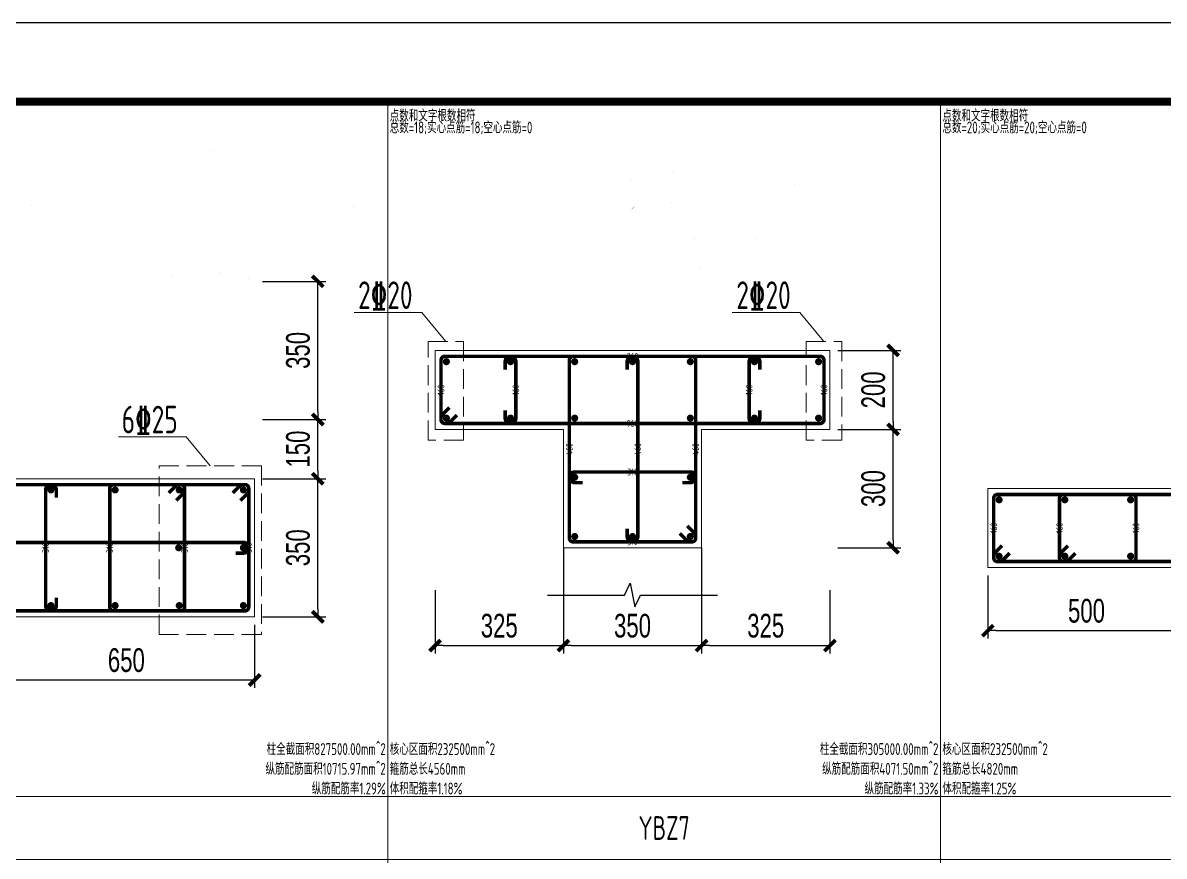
# Model space of a CAD drawing. Extents: x -129922 to 1190196, y -520662 to 139923.
# Drawn here: x 437475 to 451931, y -40854 to -30297 of the extents above; entities that cross this region are included whole.
import ezdxf
from ezdxf.enums import TextEntityAlignment as Align

# ---------------------------------------------------------------- set-up
doc = ezdxf.new("R2010")
doc.units = 0
doc.header["$LTSCALE"] = 1000
doc.header["$MEASUREMENT"] = 0
doc.linetypes.add('DASH', pattern=[0.35, 0.25, -0.1])
for name, color, linetype, lineweight in [('S-墙柱-编号', 4, 'Continuous', 20), ('S-大样-REIN', 1, 'Continuous', 20), ('S-大样-实线', 2, 'Continuous', 20), ('S-板-楼板负筋', 1, 'Continuous', 20), ('S-通用-TAB', 7, 'Continuous', 20)]:
    doc.layers.add(name, color=color, linetype=linetype, lineweight=lineweight)
for name, color, linetype in [('S-大样-实线-pdx', 7, 'Continuous'), ('Y-云图图框', 7, 'Continuous'), ('z-计算配筋', 7, 'Continuous'), ('z-详图标注', 3, 'Continuous')]:
    doc.layers.add(name, color=color, linetype=linetype)
doc.layers.add('箍筋长度', color=3, linetype='Continuous', plot=False)
doc.layers.add('配箍校核', color=34, linetype='Continuous', plot=False)
doc.styles.add('_YT_Name', font='', dxfattribs={"width": 0.8})
doc.styles.add('_YT_Sign_Text', font='ros.shx', dxfattribs={"width": 0.8, "bigfont": 'hztxt.shx'})
doc.styles.add('BW_Dim', font='Bweng.shx', dxfattribs={"width": 0.7, "bigfont": 'hztxt.shx'})
doc.styles.add('BW_Rein', font='tssdeng.shx', dxfattribs={"width": 0.7, "bigfont": 'hztxt.shx'})
doc.styles.get("Standard").update_dxf_attribs({"font": 'gbenor.shx', "bigfont": 'gbcbig.shx'})
doc.styles.add('TSSD_Rein', font='tssdeng.shx', dxfattribs={"width": 0.7, "bigfont": 'hztxt.shx'})
doc.styles.get('_YT_Name').set_extended_font_data('SimHei')
doc.dimstyles.new('Cyz_20_100', dxfattribs={"dimtxt": 300, "dimasz": 100, "dimexe": 100, "dimexo": 100, "dimgap": 100, "dimtad": 1, "dimdec": 0, "dimlfac": 0.2, "dimzin": 0, "dimdsep": 46, "dimtxsty": 'BW_Dim', "dimblk": '_bwk', "dimcen": 0, "dimclrt": 7, "dimadec": 0, "dimazin": 0, "dimtfac": 1, "dimtdec": 0, "dimtix": 1, "dimtmove": 2, "dimatfit": 0, "dimfxl": 0, "dimtolj": 1, "dimtzin": 0, "dimarcsym": 0})

# ---------------------------------------------------------------- blocks, each defined once
blk = doc.blocks.new('_bwk')
blk.add_line((-1, 0), (0, 0))
at = {"const_width": 0.5}
blk.add_lwpolyline([(-0.7, -0.7), (0.7, 0.7)], dxfattribs=at)
blk = doc.blocks.new('*D743')
at = {"layer": 'Defpoints', "color": 0, "transparency": 16777216}
for p in [(440411, -36072), (441211, -36072), (440411, -37822)]:
    blk.add_point(p, dxfattribs=at)
at = {"layer": 'z-详图标注', "color": 0, "lineweight": -2, "transparency": 16777216}
for p, q in [((440511, -36072), (441311, -36072)), ((441211, -37722), (441211, -36172)), ((440511, -37822), (441311, -37822))]:
    blk.add_line(p, q, dxfattribs=at)
at = {"layer": 'z-详图标注', "color": 0, "lineweight": -2, "transparency": 16777216, "xscale": 100, "yscale": 100, "zscale": 100}
for p, rotation in [((441211, -36072), 90), ((441211, -37822), 270)]:
    blk.add_blockref('_bwk', p, dxfattribs=dict(at, rotation=rotation))
at = {"layer": 'z-详图标注', "color": 7, "transparency": 16777216, "insert": (440961, -36947), "char_height": 300, "attachment_point": 5, "rotation": 90, "style": 'BW_Dim'}
blk.add_mtext('\\A1;350', dxfattribs=at)
blk = doc.blocks.new('*D744')
at = {"layer": 'Defpoints', "color": 0, "transparency": 16777216}
for p in [(440411, -35322), (441211, -35322), (440411, -36072)]:
    blk.add_point(p, dxfattribs=at)
at = {"layer": 'z-详图标注', "color": 0, "lineweight": -2, "transparency": 16777216}
for p, q in [((440511, -35322), (441311, -35322)), ((441211, -35972), (441211, -35422)), ((440511, -36072), (441311, -36072))]:
    blk.add_line(p, q, dxfattribs=at)
at = {"layer": 'z-详图标注', "color": 0, "lineweight": -2, "transparency": 16777216, "xscale": 100, "yscale": 100, "zscale": 100}
for p, rotation in [((441211, -35322), 90), ((441211, -36072), 270)]:
    blk.add_blockref('_bwk', p, dxfattribs=dict(at, rotation=rotation))
at = {"layer": 'z-详图标注', "color": 7, "transparency": 16777216, "insert": (440961, -35697), "char_height": 300, "attachment_point": 5, "rotation": 90, "style": 'BW_Dim'}
blk.add_mtext('\\A1;150', dxfattribs=at)
blk = doc.blocks.new('*D745')
at = {"layer": 'Defpoints', "color": 0, "transparency": 16777216}
for p in [(440411, -33572), (441211, -33572), (440411, -35322)]:
    blk.add_point(p, dxfattribs=at)
at = {"layer": 'z-详图标注', "color": 0, "lineweight": -2, "transparency": 16777216}
for p, q in [((440511, -33572), (441311, -33572)), ((441211, -35222), (441211, -33672)), ((440511, -35322), (441311, -35322))]:
    blk.add_line(p, q, dxfattribs=at)
at = {"layer": 'z-详图标注', "color": 0, "lineweight": -2, "transparency": 16777216, "xscale": 100, "yscale": 100, "zscale": 100}
for p, rotation in [((441211, -33572), 90), ((441211, -35322), 270)]:
    blk.add_blockref('_bwk', p, dxfattribs=dict(at, rotation=rotation))
at = {"layer": 'z-详图标注', "color": 7, "transparency": 16777216, "insert": (440961, -34447), "char_height": 300, "attachment_point": 5, "rotation": 90, "style": 'BW_Dim'}
blk.add_mtext('\\A1;350', dxfattribs=at)
blk = doc.blocks.new('*D750')
at = {"layer": 'Defpoints', "color": 0, "transparency": 16777216}
for p in [(437161, -37822), (440411, -37822), (440411, -38622)]:
    blk.add_point(p, dxfattribs=at)
at = {"layer": 'z-详图标注', "color": 0, "lineweight": -2, "transparency": 16777216}
for p, q in [((437161, -37922), (437161, -38722)), ((440411, -37922), (440411, -38722)), ((437261, -38622), (440311, -38622))]:
    blk.add_line(p, q, dxfattribs=at)
at = {"layer": 'z-详图标注', "color": 0, "lineweight": -2, "transparency": 16777216, "xscale": 100, "yscale": 100, "zscale": 100, "rotation": 180}
blk.add_blockref('_bwk', (437161, -38622), dxfattribs=at)
at = {"layer": 'z-详图标注', "color": 0, "lineweight": -2, "transparency": 16777216, "xscale": 100, "yscale": 100, "zscale": 100}
blk.add_blockref('_bwk', (440411, -38622), dxfattribs=at)
at = {"layer": 'z-详图标注', "color": 7, "transparency": 16777216, "insert": (438786, -38372), "char_height": 300, "attachment_point": 5, "style": 'BW_Dim'}
blk.add_mtext('\\A1;650', dxfattribs=at)
blk = doc.blocks.new('*D751')
at = {"layer": 'Defpoints', "color": 0, "transparency": 16777216}
for p in [(447697, -35447), (448497, -35447), (447697, -36947)]:
    blk.add_point(p, dxfattribs=at)
at = {"layer": 'z-详图标注', "color": 0, "lineweight": -2, "transparency": 16777216}
for p, q in [((447797, -35447), (448597, -35447)), ((448497, -36847), (448497, -35547)), ((447797, -36947), (448597, -36947))]:
    blk.add_line(p, q, dxfattribs=at)
at = {"layer": 'z-详图标注', "color": 0, "lineweight": -2, "transparency": 16777216, "xscale": 100, "yscale": 100, "zscale": 100}
for p, rotation in [((448497, -35447), 90), ((448497, -36947), 270)]:
    blk.add_blockref('_bwk', p, dxfattribs=dict(at, rotation=rotation))
at = {"layer": 'z-详图标注', "color": 7, "transparency": 16777216, "insert": (448247, -36197), "char_height": 300, "attachment_point": 5, "rotation": 90, "style": 'BW_Dim'}
blk.add_mtext('\\A1;300', dxfattribs=at)
blk = doc.blocks.new('*D752')
at = {"layer": 'Defpoints', "color": 0, "transparency": 16777216}
for p in [(447697, -34447), (448497, -34447), (447697, -35447)]:
    blk.add_point(p, dxfattribs=at)
at = {"layer": 'z-详图标注', "color": 0, "lineweight": -2, "transparency": 16777216}
for p, q in [((447797, -34447), (448597, -34447)), ((448497, -35347), (448497, -34547)), ((447797, -35447), (448597, -35447))]:
    blk.add_line(p, q, dxfattribs=at)
at = {"layer": 'z-详图标注', "color": 0, "lineweight": -2, "transparency": 16777216, "xscale": 100, "yscale": 100, "zscale": 100}
for p, rotation in [((448497, -34447), 90), ((448497, -35447), 270)]:
    blk.add_blockref('_bwk', p, dxfattribs=dict(at, rotation=rotation))
at = {"layer": 'z-详图标注', "color": 7, "transparency": 16777216, "insert": (448247, -34947), "char_height": 300, "attachment_point": 5, "rotation": 90, "style": 'BW_Dim'}
blk.add_mtext('\\A1;200', dxfattribs=at)
blk = doc.blocks.new('*D753')
at = {"layer": 'Defpoints', "color": 0, "transparency": 16777216}
for p in [(442697, -37386), (444322, -37386), (444322, -38186)]:
    blk.add_point(p, dxfattribs=at)
at = {"layer": 'z-详图标注', "color": 0, "lineweight": -2, "transparency": 16777216}
for p, q in [((442697, -37486), (442697, -38286)), ((444322, -37486), (444322, -38286)), ((442797, -38186), (444222, -38186))]:
    blk.add_line(p, q, dxfattribs=at)
at = {"layer": 'z-详图标注', "color": 0, "lineweight": -2, "transparency": 16777216, "xscale": 100, "yscale": 100, "zscale": 100, "rotation": 180}
blk.add_blockref('_bwk', (442697, -38186), dxfattribs=at)
at = {"layer": 'z-详图标注', "color": 0, "lineweight": -2, "transparency": 16777216, "xscale": 100, "yscale": 100, "zscale": 100}
blk.add_blockref('_bwk', (444322, -38186), dxfattribs=at)
at = {"layer": 'z-详图标注', "color": 7, "transparency": 16777216, "insert": (443509, -37936), "char_height": 300, "attachment_point": 5, "style": 'BW_Dim'}
blk.add_mtext('\\A1;325', dxfattribs=at)
blk = doc.blocks.new('*D754')
at = {"layer": 'Defpoints', "color": 0, "transparency": 16777216}
for p in [(444322, -37386), (446072, -37386), (446072, -38186)]:
    blk.add_point(p, dxfattribs=at)
at = {"layer": 'z-详图标注', "color": 0, "lineweight": -2, "transparency": 16777216}
for p, q in [((444322, -37486), (444322, -38286)), ((446072, -37486), (446072, -38286)), ((444422, -38186), (445972, -38186))]:
    blk.add_line(p, q, dxfattribs=at)
at = {"layer": 'z-详图标注', "color": 0, "lineweight": -2, "transparency": 16777216, "xscale": 100, "yscale": 100, "zscale": 100, "rotation": 180}
blk.add_blockref('_bwk', (444322, -38186), dxfattribs=at)
at = {"layer": 'z-详图标注', "color": 0, "lineweight": -2, "transparency": 16777216, "xscale": 100, "yscale": 100, "zscale": 100}
blk.add_blockref('_bwk', (446072, -38186), dxfattribs=at)
at = {"layer": 'z-详图标注', "color": 7, "transparency": 16777216, "insert": (445197, -37936), "char_height": 300, "attachment_point": 5, "style": 'BW_Dim'}
blk.add_mtext('\\A1;350', dxfattribs=at)
blk = doc.blocks.new('*D755')
at = {"layer": 'Defpoints', "color": 0, "transparency": 16777216}
for p in [(446072, -37386), (447697, -37386), (447697, -38186)]:
    blk.add_point(p, dxfattribs=at)
at = {"layer": 'z-详图标注', "color": 0, "lineweight": -2, "transparency": 16777216}
for p, q in [((446072, -37486), (446072, -38286)), ((447697, -37486), (447697, -38286)), ((446172, -38186), (447597, -38186))]:
    blk.add_line(p, q, dxfattribs=at)
at = {"layer": 'z-详图标注', "color": 0, "lineweight": -2, "transparency": 16777216, "xscale": 100, "yscale": 100, "zscale": 100, "rotation": 180}
blk.add_blockref('_bwk', (446072, -38186), dxfattribs=at)
at = {"layer": 'z-详图标注', "color": 0, "lineweight": -2, "transparency": 16777216, "xscale": 100, "yscale": 100, "zscale": 100}
blk.add_blockref('_bwk', (447697, -38186), dxfattribs=at)
at = {"layer": 'z-详图标注', "color": 7, "transparency": 16777216, "insert": (446884, -37936), "char_height": 300, "attachment_point": 5, "style": 'BW_Dim'}
blk.add_mtext('\\A1;325', dxfattribs=at)
blk = doc.blocks.new('*D759')
at = {"layer": 'Defpoints', "color": 0, "transparency": 16777216}
for p in [(449697, -37197), (452197, -37197), (452197, -37997)]:
    blk.add_point(p, dxfattribs=at)
at = {"layer": 'z-详图标注', "color": 0, "lineweight": -2, "transparency": 16777216}
for p, q in [((449697, -37297), (449697, -38097)), ((452197, -37297), (452197, -38097)), ((449797, -37997), (452097, -37997))]:
    blk.add_line(p, q, dxfattribs=at)
at = {"layer": 'z-详图标注', "color": 0, "lineweight": -2, "transparency": 16777216, "xscale": 100, "yscale": 100, "zscale": 100, "rotation": 180}
blk.add_blockref('_bwk', (449697, -37997), dxfattribs=at)
at = {"layer": 'z-详图标注', "color": 0, "lineweight": -2, "transparency": 16777216, "xscale": 100, "yscale": 100, "zscale": 100}
blk.add_blockref('_bwk', (452197, -37997), dxfattribs=at)
at = {"layer": 'z-详图标注', "color": 7, "transparency": 16777216, "insert": (450947, -37747), "char_height": 300, "attachment_point": 5, "style": 'BW_Dim'}
blk.add_mtext('\\A1;500', dxfattribs=at)
blk = doc.blocks.new('ECMCTK_A1_横_单行图名--0')
at = {"color": 4}
blk.add_lwpolyline([(0, 0), (841, 0), (841, 594), (0, 594)], close=True, dxfattribs=at)
at = {"const_width": 1}
blk.add_lwpolyline([(25, 10), (831, 10), (831, 584), (25, 584)], close=True, dxfattribs=at)
at = {"color": 80, "flags": 3}
for tag, height, p in [('YTHQINS', 3, (34.31, 585.5)), ('ECMCKEY', 3, (292.07, 288.23)), ('YTTQINS', 5.62, (848.03, 12.81)), ('YTFRAME', 3, (652.76, 5.84)), ('YTBARCODE_T1', 3, (749.78, 5.95))]:
    blk.add_attdef(tag, text='', height=height, dxfattribs=at).set_placement(p, align=Align.MIDDLE_CENTER)
for tag, height, style, width, p in [('证书编号', 4, '_YT_Sign_Text', 0.8, (708.87, 43.81)), ('审查批准号', 4, '_YT_Sign_Text', 0.8, (761.06, 43.81)), ('工程号', 4, '_YT_Sign_Text', 0.5, (804.08, 44.12)), ('设计单位', 6, '_YT_Name', 0.8, (623.75, 38.6)), ('建设单位', 4, '_YT_Sign_Text', 0.8, (734.96, 36.11)), ('阶段', 4, '_YT_Sign_Text', 0.8, (804.08, 35.81)), ('项目号', 4, '_YT_Sign_Text', 0.5, (822.08, 33.72)), ('项目名称', 4, '_YT_Sign_Text', 0.8, (734.96, 28.11)), ('专业', 4, '_YT_Sign_Text', 0.8, (804.08, 27.31)), ('图纸编号', 4, '_YT_Sign_Text', 0.5, (803.93, 19.36)), ('图纸名称', 4.5, '_YT_Name', 0.8, (735.39, 15.06)), ('版本号', 4, '_YT_Sign_Text', 0.8, (822.08, 13)), ('出图比例', 4.2, '_YT_Sign_Text', 0.8, (681.82, 11.78)), ('日期', 4, '_YT_Sign_Text', 0.5, (803.88, 12.13))]:
    blk.add_attdef(tag, text='', height=height, dxfattribs=dict(style=style, width=width)).set_placement(p, align=Align.CENTER)
at = {"style": '_YT_Sign_Text', "width": 0.8, "flags": 3}
for tag, p, height in [('{审定人}', (605.87, 26.45), 6.24), ('{校对人}', (658.35, 26.53), 6.24), ('[审定人]', (590.95, 27.81), 4.1), ('[校对人]', (642.23, 27.82), 4.1), ('{审核人}', (606.98, 18.44), 6.24), ('[设计人]', (642.47, 20.21), 4.1), ('{设计人}', (658.48, 18.54), 6.24), ('[审核人]', (591.01, 19.76), 4.1), ('{项目负责人}', (608.28, 10.72), 6.24), ('[项目负责人]', (590.78, 12.01), 4.1), ('[专业负责人]', (642.74, 11.77), 4.1), ('{专业负责人}', (658.58, 10.36), 6.24)]:
    blk.add_attdef(tag, p, '', height=height, dxfattribs=at)
at = {"color": 80, "flags": 3}
for tag, p in [('YTQRCODE', (551.04, 11.91)), ('YTBZSIT', (25, 10)), ('EXT_TK_LEFT', (25, 10))]:
    blk.add_attdef(tag, p, '', height=3, dxfattribs=at)

msp = doc.modelspace()

# ---------------------------------------------------------------- linework, layer by layer
at = {"layer": 'S-墙柱-编号'}
for points in [[(442831.8, -34334.7), (442528, -33964.9), (441669.5, -33964.9)], [(447621.8, -34334.7), (447318, -33964.9), (446459.5, -33964.9)], [(439848.1, -35910.2), (439544.2, -35540.4), (438685.7, -35540.4)]]:
    msp.add_lwpolyline(points, dxfattribs=at)
at = {"layer": 'S-墙柱-编号', "linetype": 'DASH'}
for points in [[(442606.8, -34334.7), (443056.8, -34334.7), (443056.8, -35585.2), (442606.8, -35585.2)], [(447396.8, -34334.7), (447846.8, -34334.7), (447846.8, -35585.2), (447396.8, -35585.2)], [(439199.8, -35910.2), (440496.3, -35910.2), (440496.3, -38044.2), (439199.8, -38044.2)]]:
    msp.add_lwpolyline(points, close=True, dxfattribs=at)
at = {"layer": 'S-大样-REIN', "const_width": 45}
for points in [[(442816.7, -34589.4, 1), (442861.7, -34589.4, 1)], [(443629.2, -34589.4, 1), (443674.2, -34589.4, 1)], [(444441.7, -34589.4, 1), (444486.7, -34589.4, 1)], [(445174.2, -34589.4, 1), (445219.2, -34589.4, 1)], [(445906.7, -34589.4, 1), (445951.7, -34589.4, 1)], [(446719.2, -34589.4, 1), (446764.2, -34589.4, 1)], [(447531.7, -34589.4, 1), (447576.7, -34589.4, 1)], [(442816.7, -35304.4, 1), (442861.7, -35304.4, 1)], [(443629.2, -35304.4, 1), (443674.2, -35304.4, 1)], [(444441.7, -35304.4, 1), (444486.7, -35304.4, 1)], [(445906.7, -35304.4, 1), (445951.7, -35304.4, 1)], [(446719.2, -35304.4, 1), (446764.2, -35304.4, 1)], [(447531.7, -35304.4, 1), (447576.7, -35304.4, 1)], [(444441.7, -36054.4, 1), (444486.7, -36054.4, 1)], [(445906.7, -36054.4, 1), (445951.7, -36054.4, 1)], [(437808.7, -36214.4, 1), (437853.7, -36214.4, 1)], [(438621.2, -36214.4, 1), (438666.2, -36214.4, 1)], [(439433.7, -36214.4, 1), (439478.7, -36214.4, 1)], [(440246.2, -36214.4, 1), (440291.2, -36214.4, 1)], [(449816.7, -36339.4, 1), (449861.7, -36339.4, 1)], [(450650, -36339.4, 1), (450695, -36339.4, 1)], [(451483.3, -36339.4, 1), (451528.3, -36339.4, 1)], [(444441.7, -36804.4, 1), (444486.7, -36804.4, 1)], [(445174.2, -36804.4, 1), (445219.2, -36804.4, 1)], [(445906.7, -36804.4, 1), (445951.7, -36804.4, 1)], [(439426.7, -36946.9, 1), (439471.7, -36946.9, 1)], [(440246.2, -36946.9, 1), (440291.2, -36946.9, 1)], [(449816.7, -37054.4, 1), (449861.7, -37054.4, 1)], [(450650, -37054.4, 1), (450695, -37054.4, 1)], [(451483.3, -37054.4, 1), (451528.3, -37054.4, 1)], [(437808.7, -37679.4, 1), (437853.7, -37679.4, 1)], [(438621.2, -37679.4, 1), (438666.2, -37679.4, 1)], [(439433.7, -37679.4, 1), (439478.7, -37679.4, 1)], [(440246.2, -37679.4, 1), (440291.2, -37679.4, 1)]]:
    msp.add_lwpolyline(points, format="xyb", close=True, dxfattribs=at)
at = {"layer": 'S-大样-实线'}
for points in [[(431411.2, -36071.9), (434661.2, -36071.9), (434661.2, -35321.9), (435036.2, -35321.9), (435036.2, -33571.9), (436786.2, -33571.9), (436786.2, -35321.9), (437161.2, -35321.9), (437161.2, -36071.9), (440411.2, -36071.9), (440411.2, -37821.9), (431411.2, -37821.9)], [(449696.7, -36196.9), (452196.7, -36196.9), (452196.7, -34196.9), (453196.7, -34196.9), (453196.7, -35696.9), (454696.7, -35696.9), (454696.7, -37196.9), (449696.7, -37196.9)], [(447696.7, -34446.9), (447696.7, -35446.9), (446071.7, -35446.9), (446071.7, -36946.9), (444321.7, -36946.9), (444321.7, -35446.9), (442696.7, -35446.9), (442696.7, -34446.9)]]:
    msp.add_lwpolyline(points, close=True, dxfattribs=at)
at = {"layer": 'S-大样-实线-pdx'}
for points in [[(444321.7, -36946.9), (444321.7, -37546.9)], [(446071.7, -36946.9), (446071.7, -37546.9)], [(444121.7, -37546.9), (445096.7, -37546.9), (445166.7, -37396.9), (445226.7, -37696.9), (445296.7, -37546.9), (446271.7, -37546.9)]]:
    msp.add_lwpolyline(points, dxfattribs=at)
at = {"layer": 'S-板-楼板负筋'}
for points, const_width in [([(439039.4, -31408.4), (438993.4, -31362.5, 0.1989124), (438976.5, -31355.4), (438962.7, -31355.4, 0.4142136), (438938.7, -31379.4), (438938.7, -33381.4, 0.4142136), (438962.7, -33405.4), (439714.7, -33405.4, 0.4142136), (439738.7, -33381.4), (439738.7, -31379.4, 0.4142136), (439714.7, -31355.4), (438962.7, -31355.4, 0.4142136), (438938.7, -31379.4), (438938.7, -31393.2, 0.1989124), (438945.7, -31410.2), (438991.7, -31456.1)], 0.1), ([(439428.7, -33452.9), (439428.7, -33502.9, -1), (439361.2, -33502.9), (439361.2, -31520.4, -1), (439428.7, -31520.4), (439428.7, -31570.4)], 0.1), ([(439786.2, -31849.2), (439836.2, -31849.2, -1), (439836.2, -31916.7), (439103.7, -31916.7, -1), (439103.7, -31849.2), (439153.7, -31849.2)], 0.1), ([(445640.4, -32243.2), (445640.4, -32193.2, -1), (445707.9, -32193.2), (445707.9, -32550.7, -1), (445640.4, -32550.7), (445640.4, -32500.7)], 0.1), ([(446746, -33356.5), (446791.9, -33402.4, 0.1989124), (446808.9, -33409.4), (446822.7, -33409.4, 0.4142136), (446846.7, -33385.4), (446846.7, -32258.4, 0.4142136), (446822.7, -32234.4), (446070.7, -32234.4, 0.4142136), (446046.7, -32258.4), (446046.7, -33385.4, 0.4142136), (446070.7, -33409.4), (446822.7, -33409.4, 0.4142136), (446846.7, -33385.4), (446846.7, -33371.7, 0.1989124), (446839.7, -33354.7), (446793.7, -33308.7)], 0.1), ([(446412.9, -32243.2), (446412.9, -32193.2, -1), (446480.4, -32193.2), (446480.4, -33300.7, -1), (446412.9, -33300.7), (446412.9, -33250.7)], 0.1), ([(439929.4, -32387.4), (439975.4, -32341.4, 0.1989124), (439982.4, -32324.5), (439982.4, -32310.7, 0.4142136), (439958.4, -32286.7), (438831.4, -32286.7, 0.4142136), (438807.4, -32310.7), (438807.4, -33437.7, 0.4142136), (438831.4, -33461.7), (439958.4, -33461.7, 0.4142136), (439982.4, -33437.7), (439982.4, -32310.7, 0.4142136), (439958.4, -32286.7), (439944.7, -32286.7, 0.1989124), (439927.7, -32293.7), (439881.7, -32339.7)], 0.1), ([(445230.9, -32615), (445185, -32660.9, 0.1989124), (445177.9, -32677.9), (445177.9, -32691.7, 0.4142136), (445201.9, -32715.7), (447578.9, -32715.7, 0.4142136), (447602.9, -32691.7), (447602.9, -32314.7, 0.4142136), (447578.9, -32290.7), (445201.9, -32290.7, 0.4142136), (445177.9, -32314.7), (445177.9, -32691.7, 0.4142136), (445201.9, -32715.7), (445215.7, -32715.7, 0.1989124), (445232.7, -32708.7), (445278.7, -32662.7)], 0.1), ([(447252.9, -32650.7), (447252.9, -32700.7, -1), (447185.4, -32700.7), (447185.4, -32343.2, -1), (447252.9, -32343.2), (447252.9, -32393.2)], 0.1), ([(441610.7, -32706.1), (441656.7, -32660.2, 0.1989124), (441663.7, -32643.2), (441663.7, -32629.4, 0.4142136), (441639.7, -32605.4), (437262.7, -32605.4, 0.4142136), (437238.7, -32629.4), (437238.7, -33381.4, 0.4142136), (437262.7, -33405.4), (441639.7, -33405.4, 0.4142136), (441663.7, -33381.4), (441663.7, -32629.4, 0.4142136), (441639.7, -32605.4), (441625.9, -32605.4, 0.1989124), (441608.9, -32612.5), (441563, -32658.4)], 0.1), ([(437689.4, -33333.7), (437643.4, -33379.6, -0.1989124), (437626.5, -33386.7), (437612.7, -33386.7, -0.4142136), (437588.7, -33362.7), (437588.7, -32610.7, -0.4142136), (437612.7, -32586.7), (438038.4, -32586.7, -0.4142136), (438062.4, -32610.7), (438062.4, -33362.7, -0.4142136), (438038.4, -33386.7), (437612.7, -33386.7, -0.4142136), (437588.7, -33362.7), (437588.7, -33348.9, -0.1989124), (437595.7, -33331.9), (437641.7, -33286)], 0.1), ([(438401.2, -32670.4), (438401.2, -32620.4, -1), (438468.7, -32620.4), (438468.7, -33352.9, -1), (438401.2, -33352.9), (438401.2, -33302.9)], 0.1), ([(440388.7, -33452.9), (440388.7, -33502.9, -1), (440321.2, -33502.9), (440321.2, -32770.4, -1), (440388.7, -32770.4), (440388.7, -32820.4)], 0.1), ([(441100.5, -32789.7), (441146.4, -32743.7, -0.1989124), (441163.4, -32736.7), (441177.2, -32736.7, -0.4142136), (441201.2, -32760.7), (441201.2, -33512.7, -0.4142136), (441177.2, -33536.7), (440751.4, -33536.7, -0.4142136), (440727.4, -33512.7), (440727.4, -32760.7, -0.4142136), (440751.4, -32736.7), (441177.2, -32736.7, -0.4142136), (441201.2, -32760.7), (441201.2, -32774.5, -0.1989124), (441194.2, -32791.4), (441148.2, -32837.4)], 0.1), ([(437191.2, -33095.4), (437141.2, -33095.4, -1), (437141.2, -33027.9), (441498.7, -33027.9, -1), (441498.7, -33095.4), (441448.7, -33095.4)], 0.1), ([(446055.4, -33034.4), (446005.4, -33034.4, -1), (446005.4, -32966.9), (446737.9, -32966.9, -1), (446737.9, -33034.4), (446687.9, -33034.4)], 0.1), ([(442877.7, -35170.5), (442785.7, -35262.4, 0.1989124), (442771.7, -35296.4), (442771.7, -35323.9, 0.4142136), (442819.7, -35371.9), (447573.7, -35371.9, 0.4142136), (447621.7, -35323.9), (447621.7, -34569.9, 0.4142136), (447573.7, -34521.9), (442819.7, -34521.9, 0.4142136), (442771.7, -34569.9), (442771.7, -35323.9, 0.4142136), (442819.7, -35371.9), (442847.3, -35371.9, 0.1989124), (442881.2, -35357.9), (442973.1, -35266)], 45), ([(443584.2, -34689.4), (443584.2, -34589.4, -1), (443719.2, -34589.4), (443719.2, -35304.4, -1), (443584.2, -35304.4), (443584.2, -35204.4)], 45), ([(445795.2, -36766), (445887.2, -36857.9, 0.1989124), (445921.1, -36871.9), (445948.7, -36871.9, 0.4142136), (445996.7, -36823.9), (445996.7, -34569.9, 0.4142136), (445948.7, -34521.9), (444444.7, -34521.9, 0.4142136), (444396.7, -34569.9), (444396.7, -36823.9, 0.4142136), (444444.7, -36871.9), (445948.7, -36871.9, 0.4142136), (445996.7, -36823.9), (445996.7, -36796.4, 0.1989124), (445982.6, -36762.4), (445890.7, -36670.5)], 45), ([(445129.2, -34689.4), (445129.2, -34589.4, -1), (445264.2, -34589.4), (445264.2, -36804.4, -1), (445129.2, -36804.4), (445129.2, -36704.4)], 45), ([(446809.2, -35204.4), (446809.2, -35304.4, -1), (446674.2, -35304.4), (446674.2, -34589.4, -1), (446809.2, -34589.4), (446809.2, -34689.4)], 45), ([(444564.2, -36121.9), (444464.2, -36121.9, -1), (444464.2, -35986.9), (445929.2, -35986.9, -1), (445929.2, -36121.9), (445829.2, -36121.9)], 45), ([(440230.2, -36348.4), (440322.1, -36256.5, 0.1989124), (440336.2, -36222.5), (440336.2, -36194.9, 0.4142136), (440288.2, -36146.9), (431534.2, -36146.9, 0.4142136), (431486.2, -36194.9), (431486.2, -37698.9, 0.4142136), (431534.2, -37746.9), (440288.2, -37746.9, 0.4142136), (440336.2, -37698.9), (440336.2, -36194.9, 0.4142136), (440288.2, -36146.9), (440260.6, -36146.9, 0.1989124), (440226.7, -36161), (440134.7, -36252.9)], 45), ([(437898.7, -37579.4), (437898.7, -37679.4, -1), (437763.7, -37679.4), (437763.7, -36214.4, -1), (437898.7, -36214.4), (437898.7, -36314.4)], 45), ([(439322.2, -36252.9), (439414.2, -36161, -0.1989124), (439448.1, -36146.9), (439475.7, -36146.9, -0.4142136), (439523.7, -36194.9), (439523.7, -37698.9, -0.4142136), (439475.7, -37746.9), (438624.2, -37746.9, -0.4142136), (438576.2, -37698.9), (438576.2, -36194.9, -0.4142136), (438624.2, -36146.9), (439475.7, -36146.9, -0.4142136), (439523.7, -36194.9), (439523.7, -36222.5, -0.1989124), (439509.6, -36256.5), (439417.7, -36348.4)], 45), ([(449877.7, -36920.5), (449785.7, -37012.4, 0.1989124), (449771.7, -37046.4), (449771.7, -37073.9, 0.4142136), (449819.7, -37121.9), (454573.7, -37121.9, 0.4142136), (454621.7, -37073.9), (454621.7, -36319.9, 0.4142136), (454573.7, -36271.9), (449819.7, -36271.9, 0.4142136), (449771.7, -36319.9), (449771.7, -37073.9, 0.4142136), (449819.7, -37121.9), (449847.3, -37121.9, 0.1989124), (449881.2, -37107.9), (449973.1, -37016)], 45), ([(450806.5, -37016), (450714.5, -37107.9, -0.1989124), (450680.6, -37121.9), (450653, -37121.9, -0.4142136), (450605, -37073.9), (450605, -36319.9, -0.4142136), (450653, -36271.9), (451525.3, -36271.9, -0.4142136), (451573.3, -36319.9), (451573.3, -37073.9, -0.4142136), (451525.3, -37121.9), (450653, -37121.9, -0.4142136), (450605, -37073.9), (450605, -37046.4, -0.1989124), (450619.1, -37012.4), (450711, -36920.5)], 45), ([(431653.7, -37014.4), (431553.7, -37014.4, -1), (431553.7, -36879.4), (440268.7, -36879.4, -1), (440268.7, -37014.4), (440168.7, -37014.4)], 45)]:
    msp.add_lwpolyline(points, format="xyb", dxfattribs=dict(at, const_width=const_width))
at = {"layer": 'S-通用-TAB'}
msp.add_lwpolyline([(430946.7, -31296.9), (442096.7, -31296.9), (442096.7, -43296.9), (430946.7, -43296.9), (430946.7, -40096.9), (442096.7, -40096.9), (442096.7, -40896.9), (430946.7, -40896.9), (430946.7, -41696.9), (442096.7, -41696.9), (442096.7, -42496.9), (430946.7, -42496.9)], close=True, dxfattribs=at)
for points in [[(442096.7, -43296.9), (442096.7, -31296.9), (449096.7, -31296.9), (449096.7, -43296.9), (442096.7, -43296.9), (442096.7, -40096.9), (449096.7, -40096.9), (449096.7, -40896.9), (442096.7, -40896.9), (442096.7, -41696.9), (449096.7, -41696.9), (449096.7, -42496.9), (442096.7, -42496.9), (442096.7, -43296.9)], [(449096.7, -43296.9), (449096.7, -31296.9), (456096.7, -31296.9), (456096.7, -43296.9), (449096.7, -43296.9), (449096.7, -40096.9), (456096.7, -40096.9), (456096.7, -40896.9), (449096.7, -40896.9), (449096.7, -41696.9), (456096.7, -41696.9), (456096.7, -42496.9), (449096.7, -42496.9), (449096.7, -43296.9)]]:
    msp.add_lwpolyline(points, dxfattribs=at)

# ---------------------------------------------------------------- block references
at = {"layer": 'Y-云图图框', "xscale": 100, "yscale": 100, "zscale": 100}
msp.add_blockref('ECMCTK_A1_横_单行图名--0', (391696.7, -89696.9), dxfattribs=at)

# ---------------------------------------------------------------- texts
at = {"layer": 'S-墙柱-编号', "style": 'TSSD_Rein', "width": 0.7}
for s, p in [('2\x8420', (442066, -33747.3)), ('2\x8420', (446856, -33747.3)), ('6\x8425', (439082.2, -35322.8))]:
    msp.add_text(s, height=350, dxfattribs=at).set_placement(p, align=Align.MIDDLE_CENTER)
at = {"layer": 'z-计算配筋', "color": 3, "style": 'BW_Rein', "width": 0.7}
msp.add_text('YBZ7', height=300, dxfattribs=at).set_placement((445596.7, -40496.9), align=Align.MIDDLE_CENTER)
at = {"layer": '箍筋长度', "style": 'BW_Rein', "width": 0.7}
for s, p in [('960', (445196.7, -34521.9)), ('960', (445196.7, -35371.9)), ('310', (445196.7, -35986.9)), ('310', (445196.7, -36871.9))]:
    msp.add_text(s, height=85, dxfattribs=at).set_placement(p, align=Align.MIDDLE_CENTER)
for s, p in [('160', (442771.7, -34946.9)), ('160', (443719.2, -34946.9)), ('160', (446674.2, -34946.9)), ('160', (447621.7, -34946.9)), ('460', (444396.7, -35696.9)), ('460', (445264.2, -35696.9)), ('460', (445996.7, -35696.9)), ('160', (449771.7, -36696.9)), ('160', (450605, -36696.9)), ('160', (451573.3, -36696.9)), ('310', (437763.7, -36946.9)), ('310', (438576.2, -36946.9)), ('310', (439523.7, -36946.9)), ('310', (440336.2, -36946.9))]:
    msp.add_text(s, height=85, rotation=90, dxfattribs=at).set_placement(p, align=Align.MIDDLE_CENTER)
at = {"layer": '配箍校核', "style": 'BW_Rein', "width": 0.7}
for s, p in [('点数和文字根数相符', (442121.7, -31546.9)), ('点数和文字根数相符', (449121.7, -31546.9)), ('总数=18;实心点筋=18;空心点筋=0', (442121.7, -31696.9)), ('总数=20;实心点筋=20;空心点筋=0', (449121.7, -31696.9)), ('核心区面积232500mm^ 2', (442121.7, -39571.9)), ('核心区面积232500mm^ 2', (449121.7, -39571.9)), ('箍筋总长4560mm', (442121.7, -39821.9)), ('箍筋总长4820mm', (449121.7, -39821.9)), ('体积配箍率1.18%', (442121.7, -40071.9)), ('体积配箍率1.25%', (449121.7, -40071.9))]:
    msp.add_text(s, height=150, dxfattribs=at).set_placement(p)
for s, p in [('柱全截面积827500.00mm^ 2', (442071.7, -39571.9)), ('柱全截面积305000.00mm^ 2', (449071.7, -39571.9)), ('纵筋配筋面积10715.97mm^ 2', (442071.7, -39821.9)), ('纵筋配筋面积4071.50mm^ 2', (449071.7, -39821.9)), ('纵筋配筋率1.29%', (442071.7, -40071.9)), ('纵筋配筋率1.33%', (449071.7, -40071.9))]:
    msp.add_text(s, height=150, dxfattribs=at).set_placement(p, align=Align.RIGHT)

# ---------------------------------------------------------------- dimensions: what is measured, and where the dimension line sits
at = {"layer": 'z-详图标注'}
for base, p1, p2, picture, middle in [((441211.2, -33571.9), (440411.2, -35321.9), (440411.2, -33571.9), '*D745', (440961.2, -34446.9)), ((448496.7, -34446.9), (447696.7, -35446.9), (447696.7, -34446.9), '*D752', (448246.7, -34946.9)), ((441211.2, -35321.9), (440411.2, -36071.9), (440411.2, -35321.9), '*D744', (440961.2, -35696.9)), ((448496.7, -35446.9), (447696.7, -36946.9), (447696.7, -35446.9), '*D751', (448246.7, -36196.9)), ((441211.2, -36071.9), (440411.2, -37821.9), (440411.2, -36071.9), '*D743', (440961.2, -36946.9))]:
    dim = msp.add_linear_dim(base=base, p1=p1, p2=p2, angle=90, dimstyle='Cyz_20_100', dxfattribs=at)
    dim.commit()
    dim.dimension.update_dxf_attribs({"geometry": picture, "text_midpoint": middle})
for base, p1, p2, picture, middle in [((452196.7, -37996.9), (449696.7, -37196.9), (452196.7, -37196.9), '*D759', (450946.7, -37746.9)), ((444321.7, -38185.9), (442696.7, -37385.9), (444321.7, -37385.9), '*D753', (443509.2, -37935.9)), ((446071.7, -38185.9), (444321.7, -37385.9), (446071.7, -37385.9), '*D754', (445196.7, -37935.9)), ((447696.7, -38185.9), (446071.7, -37385.9), (447696.7, -37385.9), '*D755', (446884.2, -37935.9)), ((440411.2, -38621.9), (437161.2, -37821.9), (440411.2, -37821.9), '*D750', (438786.2, -38371.9))]:
    dim = msp.add_linear_dim(base=base, p1=p1, p2=p2, dimstyle='Cyz_20_100', dxfattribs=at)
    dim.commit()
    dim.dimension.update_dxf_attribs({"geometry": picture, "text_midpoint": middle})

doc.saveas('drawing.dxf')
